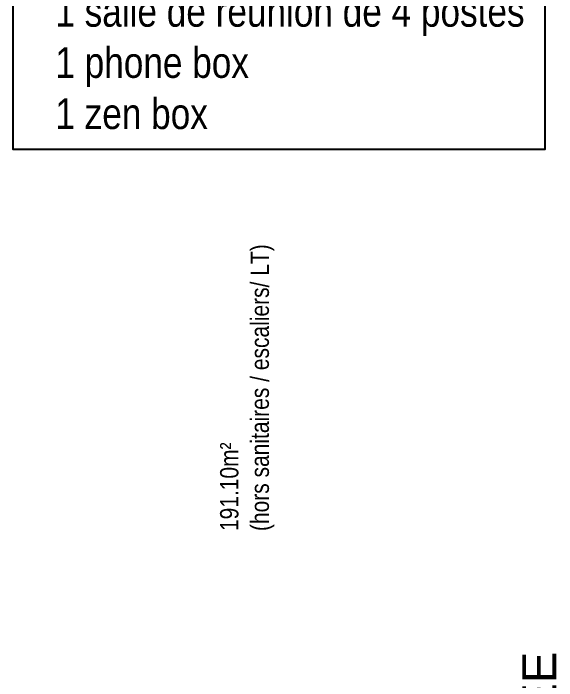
# Model space of a CAD drawing. Extents: x -28.9 to 23.3, y -8.4 to 57.6.
# Drawn here: x -28.86 to -18.29, y 30.75 to 43.74 of the extents above; entities that cross this region are included whole.
import ezdxf

# ---------------------------------------------------------------- set-up
doc = ezdxf.new("R2010")
doc.units = 0
doc.header["$LTSCALE"] = 0.001
doc.layers.add('A-num pièce', color=1, linetype='Continuous')
doc.layers.add('A-texte', color=7, linetype='Continuous')
doc.styles.get("Standard").update_dxf_attribs({"font": 'ARIALN.TTF'})

# ---------------------------------------------------------------- blocks, each defined once
blk = doc.blocks.new('Xref-R1-2018-11')
at = {"insert": (-16.232, 16.237), "char_height": 0.6607, "attachment_point": 1, "rotation": 90}
blk.add_mtext_dynamic_manual_height_columns('{\\fArial|b0|i0|c0|p34;BATIMENT MUSEE}', width=18.85017, gutter_width=1, heights=[0], dxfattribs=at)

msp = doc.modelspace()

# ---------------------------------------------------------------- linework, layer by layer
at = {"layer": 'A-texte'}
msp.add_lwpolyline([(-28.863, 45.35), (-18.514, 45.35), (-18.514, 41.085), (-28.863, 41.085)], close=True, dxfattribs=at)

# ---------------------------------------------------------------- block references
at = {"ltscale": 0.01}
msp.add_blockref('Xref-R1-2018-11', (-2.724, 6.869), dxfattribs=at)

# ---------------------------------------------------------------- texts
at = {"layer": 'A-num pièce', "ltscale": 0.1, "insert": (-24.838, 33.658), "char_height": 0.3565, "attachment_point": 1, "rotation": 90}
msp.add_mtext_dynamic_manual_height_columns('191.10m²\\P(hors sanitaires / escaliers/ LT)', width=6.01548, gutter_width=12.5, heights=[0], dxfattribs=at)
at = {"layer": 'A-texte', "ltscale": 0.1, "insert": (-28.045, 45.071), "char_height": 0.59757, "attachment_point": 1}
msp.add_mtext_dynamic_manual_height_columns('21 postes en bureau dédiés\\P1 salle de réunion de 4 postes\\P1 phone box\\P1 zen box', width=19.71967, gutter_width=12.5, heights=[0], dxfattribs=at)

doc.saveas('drawing.dxf')
